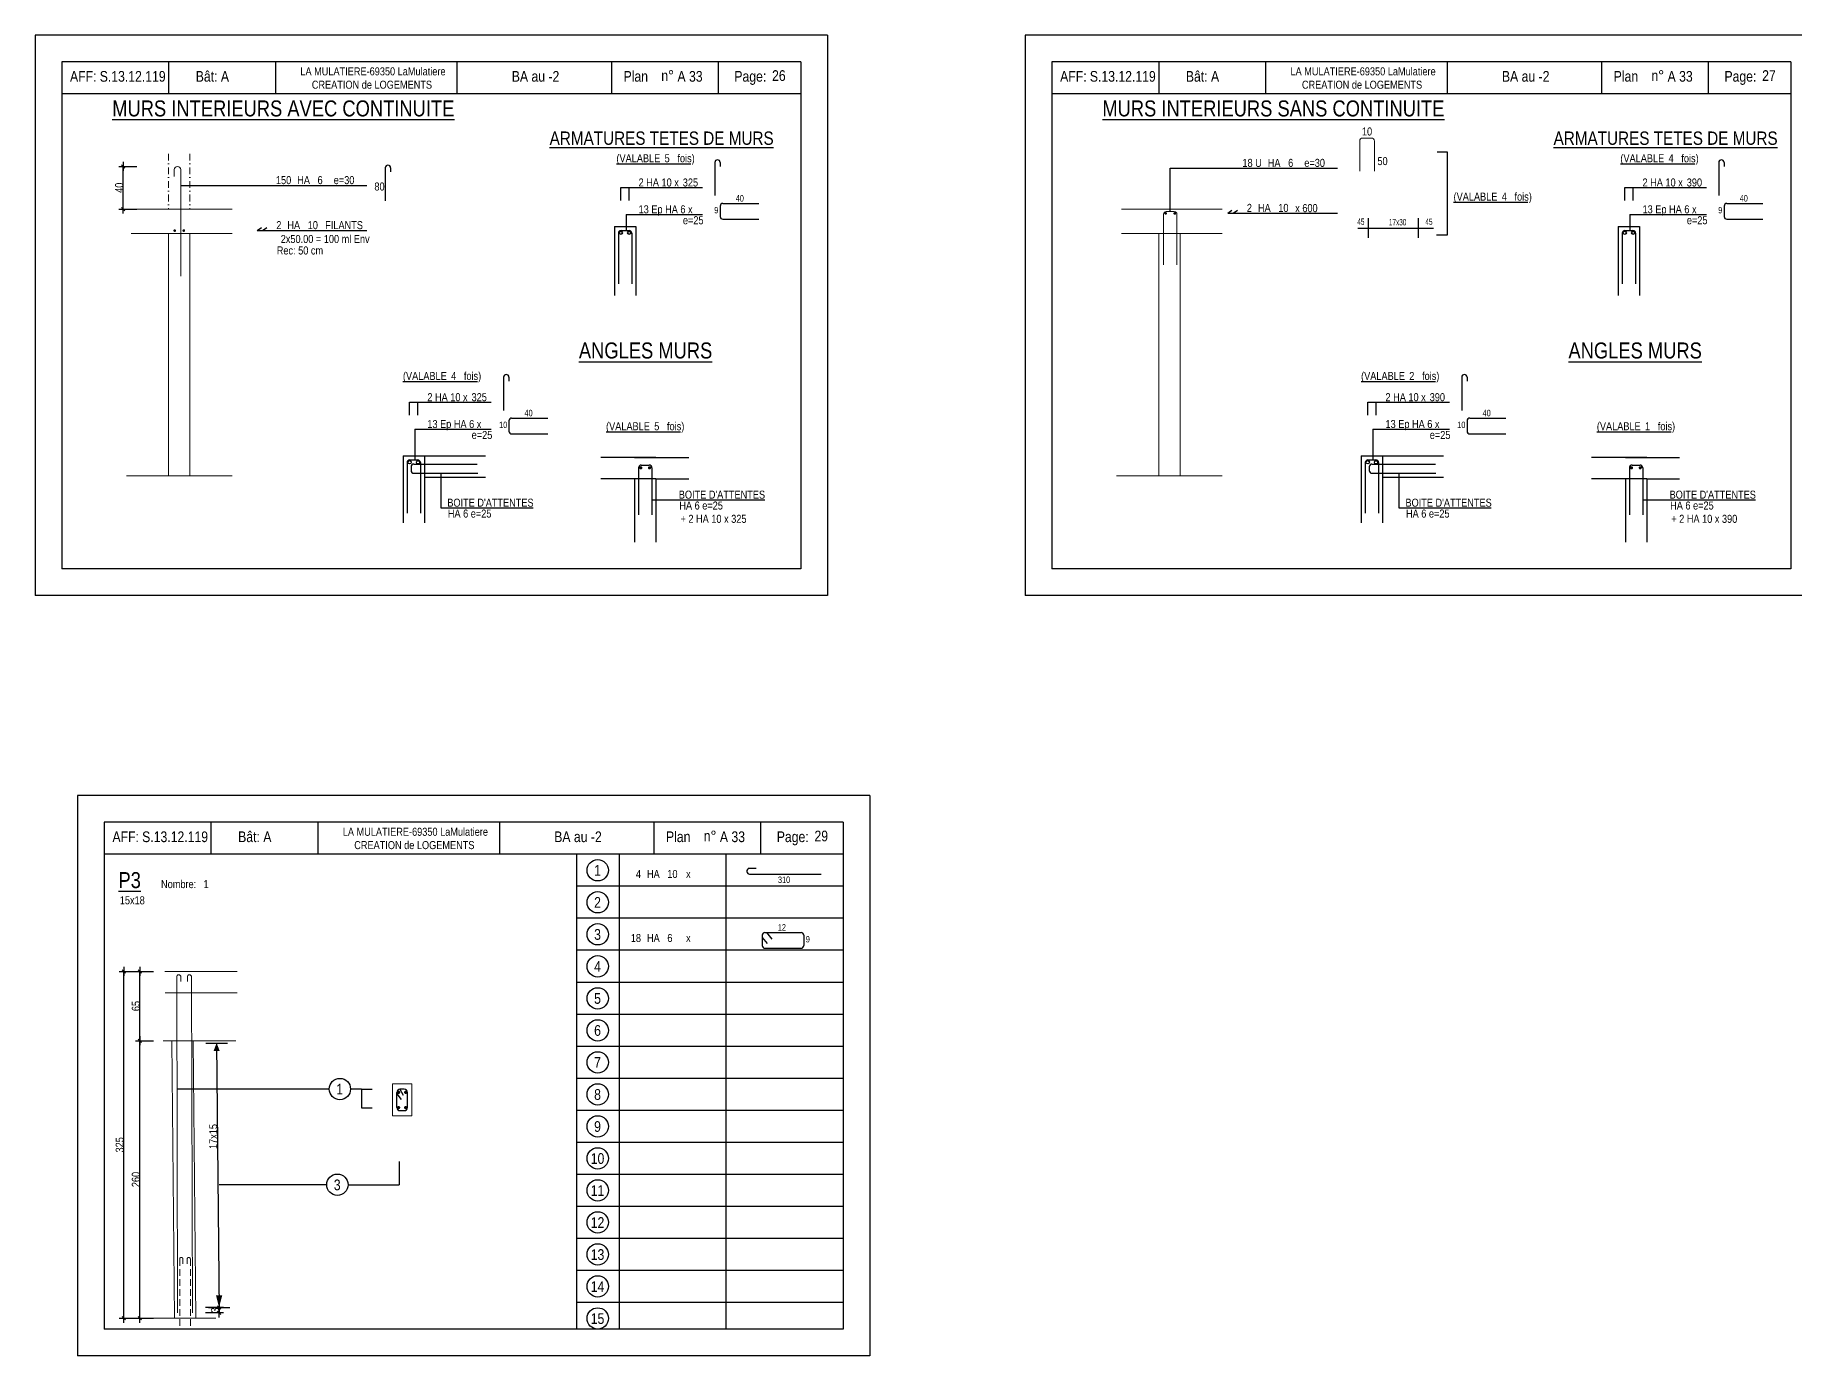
# Model space of a CAD drawing. Header units: metres. Extents: x -9927 to 45032, y -190416 to 12166.
# Drawn here: x 752 to 4051, y -162174 to -159699 of the extents above; entities that cross this region are included whole.
import ezdxf
from ezdxf.enums import TextEntityAlignment as Align

# ---------------------------------------------------------------- set-up
doc = ezdxf.new("R2010")
doc.units = ezdxf.units.M
doc.header["$PDMODE"] = 65
doc.linetypes.add('CACHE2', pattern=[0.1875, 0.125, -0.0625])
doc.linetypes.add('TIRETPT2', pattern=[12.7, 6.35, -3.175, 0, -3.175])
for name, color, linetype in [('01_cote_gen', 4, 'Continuous'), ('01_fenetres', 171, 'Continuous'), ('01_linteaux', 3, 'Continuous'), ('01_sem', 42, 'Continuous'), ('01_texte', 230, 'Continuous'), ('AA_COTES', 2, 'Continuous')]:
    doc.layers.add(name, color=color, linetype=linetype)
doc.styles.add('STYLE2', font='ARIALN.TTF')
doc.dimstyles.new('JB25', dxfattribs={"dimscale": 0.1, "dimtxt": 150, "dimasz": 17, "dimexe": 0.1, "dimexo": 0.1, "dimgap": 0.09, "dimtad": 1, "dimdec": 1, "dimlfac": 0.5, "dimdsep": 46, "dimtxsty": 'STYLE2', "dimblk1": 'BOND_G', "dimblk2": 'BOND_D', "dimsah": 1, "dimcen": 1.5, "dimdle": 0.01, "dimse1": 1, "dimse2": 1, "dimclrd": 4, "dimclre": 2, "dimclrt": 5, "dimadec": 0, "dimazin": 0, "dimtfac": 2.333333, "dimtdec": 1, "dimtix": 1, "dimtmove": 2, "dimatfit": 3, "dimldrblk": 'BOND_G', "dimfxl": 1, "dimtolj": 1, "dimtzin": 0, "dimarcsym": 0})

# ---------------------------------------------------------------- blocks, each defined once
blk = doc.blocks.new('BOND_G')
at = {"layer": 'AA_COTES', "color": 0}
for p, q in [((5, 0), (-5, 0)), ((1.8, 1.8), (-1.8, -1.8)), ((0, -5), (0, 15))]:
    blk.add_line(p, q, dxfattribs=at)
blk = doc.blocks.new('BOND_D')
at = {"layer": 'AA_COTES', "color": 0}
for p, q in [((5, 0), (-5, 0)), ((-1.8, -1.8), (1.8, 1.8)), ((0, 5), (0, -15))]:
    blk.add_line(p, q, dxfattribs=at)
blk = doc.blocks.new('*D1592')
at = {"layer": '01_cote_gen', "color": 4, "linetype": 'Continuous', "lineweight": -2, "transparency": 16777216}
blk.add_line((917.2, -160023.3), (917.2, -159946.7), dxfattribs=at)
at = {"layer": 'DEFPOINTS', "color": 0, "linetype": 'Continuous', "lineweight": 0, "transparency": 16777216}
for p in [(917.2, -159945), (1018.9, -159945), (970.7, -160025)]:
    blk.add_point(p, dxfattribs=at)
at = {"layer": '01_cote_gen', "color": 4, "linetype": 'Continuous', "lineweight": -2, "transparency": 16777216, "xscale": 1.7, "yscale": 1.7, "zscale": 1.7}
for name, p, rotation in [('BOND_D', (917.2, -159945), 90), ('BOND_G', (917.2, -160025), 270)]:
    blk.add_blockref(name, p, dxfattribs=dict(at, rotation=rotation))
at = {"layer": '01_cote_gen', "color": 5, "linetype": 'Continuous', "lineweight": 0, "transparency": 16777216, "insert": (909.6, -159985), "char_height": 15, "attachment_point": 5, "rotation": 90, "style": 'STYLE2'}
blk.add_mtext('\\A1;40', dxfattribs=at)
blk = doc.blocks.new('*D1609')
at = {"layer": '01_cote_gen', "color": 4, "linetype": 'Continuous', "lineweight": -2, "transparency": 16777216}
blk.add_line((918.3, -162102.2), (918.3, -161455.5), dxfattribs=at)
at = {"layer": 'DEFPOINTS', "color": 0, "linetype": 'Continuous', "lineweight": 0, "transparency": 16777216}
for p in [(918.3, -161453.8), (1051.3, -161453.8), (1013, -162103.9)]:
    blk.add_point(p, dxfattribs=at)
at = {"layer": '01_cote_gen', "color": 4, "linetype": 'Continuous', "lineweight": -2, "transparency": 16777216, "xscale": 1.7, "yscale": 1.7, "zscale": 1.7}
for name, p, rotation in [('BOND_D', (918.3, -161453.8), 90), ('BOND_G', (918.3, -162103.9), 270)]:
    blk.add_blockref(name, p, dxfattribs=dict(at, rotation=rotation))
at = {"layer": '01_cote_gen', "color": 5, "linetype": 'Continuous', "lineweight": 0, "transparency": 16777216, "insert": (910.6, -161778.9), "char_height": 15, "attachment_point": 5, "rotation": 90, "style": 'STYLE2'}
blk.add_mtext('\\A1;325', dxfattribs=at)
blk = doc.blocks.new('*D1610')
at = {"layer": '01_cote_gen', "color": 4, "linetype": 'Continuous', "lineweight": -2, "transparency": 16777216}
blk.add_line((948.5, -162102.2), (948.5, -161585.5), dxfattribs=at)
at = {"layer": 'DEFPOINTS', "color": 0, "linetype": 'Continuous', "lineweight": 0, "transparency": 16777216}
for p in [(948.5, -161583.8), (955.3, -161583.8), (969.6, -162103.9)]:
    blk.add_point(p, dxfattribs=at)
at = {"layer": '01_cote_gen', "color": 4, "linetype": 'Continuous', "lineweight": -2, "transparency": 16777216, "xscale": 1.7, "yscale": 1.7, "zscale": 1.7}
for name, p, rotation in [('BOND_D', (948.5, -161583.8), 90), ('BOND_G', (948.5, -162103.9), 270)]:
    blk.add_blockref(name, p, dxfattribs=dict(at, rotation=rotation))
at = {"layer": '01_cote_gen', "color": 5, "linetype": 'Continuous', "lineweight": 0, "transparency": 16777216, "insert": (940.8, -161843.9), "char_height": 15, "attachment_point": 5, "rotation": 90, "style": 'STYLE2'}
blk.add_mtext('\\A1;260', dxfattribs=at)
blk = doc.blocks.new('*D1611')
at = {"layer": '01_cote_gen', "color": 4, "linetype": 'Continuous', "lineweight": -2, "transparency": 16777216}
blk.add_line((1096.9, -162085.6), (1096.9, -162092.2), dxfattribs=at)
at = {"layer": 'DEFPOINTS', "color": 0, "linetype": 'Continuous', "lineweight": 0, "transparency": 16777216}
for p in [(1090, -162083.9), (1047, -162093.9), (1096.9, -162093.9)]:
    blk.add_point(p, dxfattribs=at)
at = {"layer": '01_cote_gen', "color": 4, "linetype": 'Continuous', "lineweight": -2, "transparency": 16777216, "xscale": 1.7, "yscale": 1.7, "zscale": 1.7}
for name, p, rotation in [('BOND_G', (1096.9, -162083.9), 90), ('BOND_D', (1096.9, -162093.9), 270)]:
    blk.add_blockref(name, p, dxfattribs=dict(at, rotation=rotation))
at = {"layer": '01_cote_gen', "color": 5, "linetype": 'Continuous', "lineweight": 0, "transparency": 16777216, "insert": (1089.2, -162088.9), "char_height": 15, "attachment_point": 5, "rotation": 90, "style": 'STYLE2'}
blk.add_mtext('\\A1;3', dxfattribs=at)
blk = doc.blocks.new('*D1612')
at = {"layer": '01_cote_gen', "color": 4, "linetype": 'Continuous', "lineweight": -2, "transparency": 16777216}
blk.add_line((948.5, -161582.1), (948.5, -161455.5), dxfattribs=at)
at = {"layer": 'DEFPOINTS', "color": 0, "linetype": 'Continuous', "lineweight": 0, "transparency": 16777216}
for p in [(948.5, -161453.8), (1003.1, -161453.8), (991.9, -161583.8)]:
    blk.add_point(p, dxfattribs=at)
at = {"layer": '01_cote_gen', "color": 4, "linetype": 'Continuous', "lineweight": -2, "transparency": 16777216, "xscale": 1.7, "yscale": 1.7, "zscale": 1.7}
for name, p, rotation in [('BOND_D', (948.5, -161453.8), 90), ('BOND_G', (948.5, -161583.8), 270)]:
    blk.add_blockref(name, p, dxfattribs=dict(at, rotation=rotation))
at = {"layer": '01_cote_gen', "color": 5, "linetype": 'Continuous', "lineweight": 0, "transparency": 16777216, "insert": (940.8, -161518.8), "char_height": 15, "attachment_point": 5, "rotation": 90, "style": 'STYLE2'}
blk.add_mtext('\\A1;65', dxfattribs=at)

msp = doc.modelspace()

# ---------------------------------------------------------------- linework, layer by layer
at = {"layer": '01_cote_gen', "color": 2, "linetype": 'CACHE2', "lineweight": 0, "ltscale": 100}
for p, q in [((1022.97, -161992.9), (1022.97, -162122.46)), ((1028.97, -161992.9), (1028.97, -162001.87)), ((1036.97, -161992.9), (1036.97, -162001.87)), ((1042.97, -161992.9), (1042.97, -162121.61))]:
    msp.add_line(p, q, dxfattribs=at)
for centre in [(1025.97, -161992.9), (1039.97, -161992.9)]:
    msp.add_arc(centre, 3, 0, 180, dxfattribs=at)
at = {"layer": '01_fenetres', "ltscale": 30}
for p, q in [((802.12, -159749.07), (802.12, -160699.07)), ((802.12, -159749.07), (802.12, -160699.07)), ((802.12, -159749.07), (802.12, -160699.07)), ((2187.12, -159749.07), (802.12, -159749.07)), ((1002.12, -159749.07), (1002.12, -159809.07)), ((1202.51, -159749.07), (1202.51, -159809.07)), ((1542.68, -159749.07), (1542.68, -159809.07)), ((1832.98, -159809.07), (1832.98, -159749.07)), ((2032.98, -159809.07), (2032.98, -159749.07)), ((2187.12, -159749.07), (2187.12, -160699.07)), ((2658.12, -159749.07), (2658.12, -160699.07)), ((2658.12, -159749.07), (2658.12, -160699.07)), ((2658.12, -159749.07), (2658.12, -160699.07)), ((4043.12, -159749.07), (2658.12, -159749.07)), ((2858.12, -159749.07), (2858.12, -159809.07)), ((3058.52, -159749.07), (3058.52, -159809.07)), ((3398.69, -159749.07), (3398.69, -159809.07)), ((3688.99, -159809.07), (3688.99, -159749.07)), ((3888.99, -159809.07), (3888.99, -159749.07)), ((4043.12, -159749.07), (4043.12, -160699.07)), ((2187.12, -159809.07), (802.12, -159809.07)), ((4043.12, -159809.07), (2658.12, -159809.07)), ((2187.12, -160699.07), (802.12, -160699.07)), ((4043.12, -160699.07), (2658.12, -160699.07)), ((881.64, -161174.32), (881.64, -162124.32)), ((881.64, -161174.32), (881.64, -162124.32)), ((881.64, -161174.32), (881.64, -162124.32)), ((2266.64, -161174.32), (881.64, -161174.32)), ((1081.64, -161174.32), (1081.64, -161234.32)), ((1282.03, -161174.32), (1282.03, -161234.32)), ((1622.21, -161174.32), (1622.21, -161234.32)), ((1912.51, -161234.32), (1912.51, -161174.32)), ((2112.51, -161234.32), (2112.51, -161174.32)), ((2266.64, -161174.32), (2266.64, -162124.32)), ((2266.64, -161234.32), (881.64, -161234.32)), ((2266.64, -162124.32), (881.64, -162124.32))]:
    msp.add_line(p, q, dxfattribs=at)
at = {"layer": '01_linteaux', "linetype": 'Continuous'}
for p, q in [((1408.43, -159947.64), (1408.43, -160009.81)), ((1418.43, -159947.64), (1418.43, -159955.05)), ((3231.49, -160060.83), (3373.22, -160060.83)), ((3251.44, -160078.69), (3251.44, -160041.93)), ((3344.88, -160078.69), (3344.88, -160041.93)), ((1630.12, -160340.07), (1630.12, -160402.24)), ((1640.12, -160340.07), (1640.12, -160347.48)), ((3426.19, -160340.07), (3426.19, -160402.24)), ((3436.19, -160340.07), (3436.19, -160347.48)), ((1640.23, -160421.8), (1640.23, -160441.41)), ((1645.23, -160416.8), (1712.81, -160416.8)), ((3436.31, -160421.8), (3436.31, -160441.41)), ((3441.31, -160416.8), (3508.89, -160416.8)), ((1645.23, -160446.41), (1712.81, -160446.41)), ((3441.31, -160446.41), (3508.89, -160446.41)), ((1441.78, -160487.64), (1441.78, -160613.35)), ((1441.78, -160487.64), (1596.22, -160487.64)), ((1449.28, -160500.14), (1449.28, -160595.14)), ((1454.28, -160495.14), (1469.28, -160495.14)), ((1461.78, -160502.9), (1580.84, -160502.9)), ((1474.28, -160500.14), (1474.28, -160595.14)), ((1481.78, -160487.64), (1481.78, -160613.35)), ((1915.73, -160490.68), (1812.3, -160490.68)), ((1875.73, -160490.68), (1977.46, -160490.68)), ((3237.86, -160487.64), (3237.86, -160613.35)), ((3237.86, -160487.64), (3392.3, -160487.64)), ((3245.36, -160500.14), (3245.36, -160595.14)), ((3250.36, -160495.14), (3265.36, -160495.14)), ((3257.86, -160502.9), (3376.92, -160502.9)), ((3270.36, -160500.14), (3270.36, -160595.14)), ((3277.86, -160487.64), (3277.86, -160613.35)), ((3773, -160490.68), (3669.57, -160490.68)), ((3733, -160490.68), (3834.73, -160490.68)), ((1456.78, -160507.9), (1456.78, -160515.14)), ((1461.78, -160520.14), (1581.78, -160520.14)), ((1481.78, -160527.64), (1596.22, -160527.64)), ((1915.73, -160530.68), (1812.3, -160530.68)), ((1875.73, -160530.68), (1875.73, -160649.24)), ((1883.23, -160509.86), (1883.23, -160598.18)), ((1888.23, -160504.86), (1903.23, -160504.86)), ((1908.23, -160509.86), (1908.23, -160598.18)), ((1915.73, -160530.68), (1915.73, -160649.24)), ((1915.73, -160530.68), (1977.46, -160530.68)), ((3252.86, -160507.9), (3252.86, -160515.14)), ((3257.86, -160520.14), (3377.86, -160520.14)), ((3277.86, -160527.64), (3392.3, -160527.64)), ((3773, -160530.68), (3669.57, -160530.68)), ((3733, -160530.68), (3733, -160649.24)), ((3740.5, -160509.86), (3740.5, -160598.18)), ((3745.5, -160504.86), (3760.5, -160504.86)), ((3765.5, -160509.86), (3765.5, -160598.18)), ((3773, -160530.68), (3773, -160649.24)), ((3773, -160530.68), (3834.73, -160530.68)), ((2090.18, -161260.57), (2103.92, -161260.57)), ((2091.41, -161271.55), (2225.72, -161271.55)), ((2115.09, -161385.85), (2115.09, -161405.46)), ((2115.09, -161389.98), (2124.28, -161401.32)), ((2120.09, -161380.85), (2187.67, -161380.85)), ((2122.78, -161380.85), (2132.76, -161393.15)), ((2192.67, -161385.85), (2192.67, -161405.46)), ((2120.09, -161410.46), (2187.67, -161410.46))]:
    msp.add_line(p, q, dxfattribs=at)
at = {"layer": '01_linteaux', "linetype": 'Continuous', "const_width": 3, "flags": 128}
for points in [[(1885.77, -160509.9, 1), (1888.77, -160509.9, 1)], [(1902.11, -160509.9, 1), (1905.11, -160509.9, 1)], [(3743.05, -160509.9, 1), (3746.05, -160509.9, 1)], [(3759.39, -160509.9, 1), (3762.39, -160509.9, 1)]]:
    msp.add_lwpolyline(points, format="xyb", close=True, dxfattribs=at)
at = {"layer": '01_linteaux', "linetype": 'Continuous'}
for centre in [(1453.95, -160499.46), (1469.62, -160499.46), (3250.02, -160499.46), (3265.7, -160499.46)]:
    msp.add_circle(centre, 3, dxfattribs=at)
for centre, start, end in [((1413.43, -159947.64), 90, 180), ((1413.43, -159947.64), 0, 90), ((1635.12, -160340.07), 90, 180), ((1635.12, -160340.07), 0, 90), ((3431.19, -160340.07), 90, 180), ((3431.19, -160340.07), 0, 90), ((1645.23, -160421.8), 90, 180), ((3441.31, -160421.8), 90, 180), ((1645.23, -160441.41), 180, 270), ((3441.31, -160441.41), 180, 270), ((1454.28, -160500.14), 90, 180), ((1461.78, -160507.9), 90, 180), ((1469.28, -160500.14), 0, 90), ((3250.36, -160500.14), 90, 180), ((3257.86, -160507.9), 90, 180), ((3265.36, -160500.14), 0, 90), ((1461.78, -160515.14), 180, 270), ((1888.23, -160509.86), 90, 180), ((1903.23, -160509.86), 0, 90), ((3257.86, -160515.14), 180, 270), ((3745.5, -160509.86), 90, 180), ((3760.5, -160509.86), 0, 90), ((2091.29, -161265.44), 102.77382, 192.77382), ((2091.41, -161266.55), 180, 270), ((2120.09, -161385.85), 90, 180), ((2187.67, -161385.85), 0, 90), ((2120.09, -161405.46), 180, 270), ((2187.67, -161405.46), 270, 0)]:
    msp.add_arc(centre, 5, start, end, dxfattribs=at)
at = {"layer": '01_sem', "color": 2, "lineweight": 0, "ltscale": 7}
for p, q in [((3234.92, -159897.77), (3234.92, -159953.91)), ((3240.92, -159891.77), (3256.39, -159891.77)), ((3262.39, -159897.77), (3262.39, -159953.91)), ((1012.89, -159951.04), (1012.89, -159964.12)), ((1024.89, -159951.04), (1024.89, -160151.04)), ((1121.39, -160025.04), (932.3, -160025.04)), ((2977.4, -160025.04), (2788.31, -160025.04)), ((2867.41, -160034.71), (2867.41, -160129.71)), ((2872.41, -160029.71), (2887.41, -160029.71)), ((2892.41, -160034.71), (2892.41, -160129.71)), ((1121.39, -160071.04), (932.3, -160071.04)), ((1002.21, -160071.04), (1002.21, -160525.04)), ((1042.21, -160071.04), (1042.21, -160525.04)), ((2977.4, -160071.04), (2788.31, -160071.04)), ((2858.22, -160071.04), (2858.22, -160525.04)), ((2898.22, -160071.04), (2898.22, -160525.04)), ((923.03, -160525.04), (1002.21, -160525.04)), ((1121.39, -160525.04), (1002.21, -160525.04)), ((2779.04, -160525.04), (2858.22, -160525.04)), ((2977.4, -160525.04), (2858.22, -160525.04)), ((1011.34, -161453.82), (994.9, -161453.82)), ((1130.52, -161453.82), (1011.34, -161453.82)), ((1017.34, -161464.08), (1018.97, -162093.9)), ((1025.34, -161464.08), (1025.34, -161472.49)), ((1037.34, -161464.08), (1037.34, -161472.49)), ((1045.34, -161464.08), (1046.97, -162093.9)), ((1130.52, -161493.82), (995.63, -161493.82)), ((1008.34, -161583.82), (991.9, -161583.82)), ((1008.34, -161583.82), (1012.97, -162103.9)), ((1128.25, -161583.82), (1008.34, -161583.82)), ((1127.52, -161583.82), (1008.34, -161583.82)), ((1048.34, -161583.82), (1052.97, -162103.9)), ((1421.95, -161724.78), (1421.95, -161664.77)), ((1457.95, -161664.77), (1421.95, -161664.77)), ((1421.95, -161724.78), (1421.95, -161664.77)), ((1457.95, -161664.77), (1421.95, -161664.77)), ((1457.95, -161724.78), (1457.95, -161664.77)), ((1421.95, -161724.78), (1457.95, -161724.78)), ((1421.95, -161724.78), (1457.95, -161724.78)), ((1090.52, -162103.9), (957.24, -162103.9))]:
    msp.add_line(p, q, dxfattribs=at)
at = {"layer": '01_sem', "color": 2, "linetype": 'TIRETPT2', "lineweight": 0, "ltscale": 2}
for p, q in [((1002.21, -159921.38), (1002.21, -160025.04)), ((1042.21, -159921.38), (1042.21, -160025.04))]:
    msp.add_line(p, q, dxfattribs=at)
at = {"layer": '01_sem', "color": 2, "lineweight": 0, "ltscale": 7, "const_width": 2.5, "flags": 128}
for points in [[(2869.98, -160033.11, 1), (2872.48, -160033.11, 1)], [(2887, -160033.11, 1), (2889.5, -160033.11, 1)], [(1012.41, -160065.33, 1), (1014.91, -160065.33, 1)], [(1029.44, -160065.33, 1), (1031.94, -160065.33, 1)]]:
    msp.add_lwpolyline(points, format="xyb", close=True, dxfattribs=at)
at = {"layer": '01_sem', "color": 2, "lineweight": 0, "ltscale": 7}
for centre, radius, start, end in [((3240.92, -159897.77), 6, 90, 180), ((3256.39, -159897.77), 6, 0, 90), ((1018.89, -159951.04), 6, 90, 180), ((1018.89, -159951.04), 6, 0, 90), ((2872.41, -160034.71), 5, 90, 180), ((2887.41, -160034.71), 5, 0, 90), ((1021.34, -161464.08), 4, 0, 180), ((1041.34, -161464.08), 4, 0, 180)]:
    msp.add_arc(centre, radius, start, end, dxfattribs=at)
at = {"layer": '01_texte', "ltscale": 30}
for p, q in [((752.12, -159699.07), (752.12, -160749.07)), ((2237.12, -159699.07), (752.12, -159699.07)), ((2237.12, -159699.07), (2237.12, -160749.07)), ((2608.12, -159699.07), (2608.12, -160749.07)), ((4093.12, -159699.07), (2608.12, -159699.07)), ((2237.12, -160749.07), (752.12, -160749.07)), ((4093.12, -160749.07), (2608.12, -160749.07)), ((2316.64, -161124.32), (831.64, -161124.32)), ((831.64, -161124.32), (831.64, -162174.32)), ((2316.64, -161124.32), (2316.64, -162174.32)), ((2316.64, -161124.32), (2316.64, -162174.32)), ((1766.64, -161234.32), (1766.64, -162124.32)), ((1846.64, -161234.32), (1846.64, -162124.32)), ((2046.64, -161234.32), (2046.64, -162124.32)), ((2266.64, -161294.32), (1766.64, -161294.32)), ((2266.64, -161354.32), (1766.64, -161354.32)), ((2266.64, -161414.32), (1766.64, -161414.32)), ((2266.64, -161474.32), (1766.64, -161474.32)), ((2266.64, -161534.32), (1766.64, -161534.32)), ((1072.07, -161588.13), (1112.39, -161588.13)), ((1092.23, -161588.13), (1096.86, -162090.77)), ((2266.64, -161594.32), (1766.64, -161594.32)), ((2266.64, -161654.32), (1766.64, -161654.32)), ((1429.95, -161708.78), (1429.95, -161680.77)), ((1429.95, -161683.32), (1437.95, -161694.05)), ((1443.95, -161674.77), (1435.95, -161674.77)), ((1435.95, -161674.77), (1441.95, -161685.5)), ((1449.95, -161708.78), (1449.95, -161680.77)), ((1435.95, -161714.78), (1443.95, -161714.78)), ((2266.64, -161714.32), (1766.64, -161714.32)), ((2266.64, -161774.32), (1766.64, -161774.32)), ((2266.64, -161834.32), (1766.64, -161834.32)), ((2266.64, -161894.32), (1766.64, -161894.32)), ((2266.64, -161954.32), (1766.64, -161954.32)), ((2266.64, -162014.32), (1766.64, -162014.32)), ((1076.7, -162083.9), (1117.02, -162083.9)), ((2266.64, -162074.32), (1766.64, -162074.32)), ((2316.64, -162174.32), (831.64, -162174.32))]:
    msp.add_line(p, q, dxfattribs=at)
at = {"layer": '01_texte'}
for p, q in [((2026.09, -159937.63), (2026.09, -159999.8)), ((2036.09, -159937.63), (2036.09, -159945.04)), ((3380.1, -159917.41), (3399.18, -159917.41)), ((3399.18, -159917.41), (3399.18, -160073.93)), ((3908.04, -159937.63), (3908.04, -159999.8)), ((3918.04, -159937.63), (3918.04, -159945.04)), ((2879.91, -159948.36), (3193.34, -159948.36)), ((2879.91, -160029.71), (2879.91, -159948.36)), ((1024.89, -159980.62), (1373.98, -159980.62)), ((1850.04, -160008.7), (1850.04, -159984.65)), ((1850.04, -159984.65), (2003.01, -159984.65)), ((1865.45, -160008.7), (1865.45, -159984.65)), ((3731.99, -160008.7), (3731.99, -159984.65)), ((3731.99, -159984.65), (3884.96, -159984.65)), ((3747.4, -160008.7), (3747.4, -159984.65)), ((1859.63, -160034.95), (2003.01, -160034.95)), ((1859.63, -160034.95), (1859.63, -160065.23)), ((2036.2, -160019.35), (2036.2, -160038.97)), ((2041.2, -160014.35), (2108.78, -160014.35)), ((2987.63, -160032.77), (2995.55, -160027.17)), ((2987.63, -160032.77), (3193.34, -160032.77)), ((2997.67, -160032.77), (3005.58, -160027.17)), ((3741.58, -160034.95), (3884.96, -160034.95)), ((3741.58, -160034.95), (3741.58, -160065.23)), ((3918.15, -160019.35), (3918.15, -160038.97)), ((3923.15, -160014.35), (3990.74, -160014.35)), ((1168.27, -160065.03), (1176.19, -160059.43)), ((1168.27, -160065.03), (1373.98, -160065.03)), ((1178.3, -160065.03), (1186.22, -160059.43)), ((1837.75, -160057.73), (1837.75, -160187.26)), ((1837.75, -160057.73), (1877.75, -160057.73)), ((1845.25, -160070.23), (1845.25, -160165.23)), ((1850.25, -160065.23), (1865.25, -160065.23)), ((1870.25, -160070.23), (1870.25, -160165.23)), ((1877.75, -160057.73), (1877.75, -160187.26)), ((2041.2, -160043.97), (2108.78, -160043.97)), ((3399.18, -160073.93), (3378.78, -160073.93)), ((3719.71, -160057.73), (3719.71, -160187.26)), ((3719.71, -160057.73), (3759.71, -160057.73)), ((3727.21, -160070.23), (3727.21, -160165.23)), ((3732.21, -160065.23), (3747.21, -160065.23)), ((3752.21, -160070.23), (3752.21, -160165.23)), ((3759.71, -160057.73), (3759.71, -160187.26)), ((3923.15, -160043.97), (3990.74, -160043.97)), ((1454.07, -160411.14), (1454.07, -160387.09)), ((1454.07, -160387.09), (1607.04, -160387.09)), ((1469.48, -160411.14), (1469.48, -160387.09)), ((3250.15, -160411.14), (3250.15, -160387.09)), ((3250.15, -160387.09), (3403.11, -160387.09)), ((3265.56, -160411.14), (3265.56, -160387.09)), ((1463.66, -160437.4), (1607.04, -160437.4)), ((1463.66, -160437.4), (1463.66, -160495.14)), ((3259.74, -160437.4), (3403.11, -160437.4)), ((3259.74, -160437.4), (3259.74, -160495.14)), ((1512.51, -160520.14), (1512.51, -160584.83)), ((3308.58, -160520.14), (3308.58, -160584.83)), ((1512.51, -160584.83), (1685.6, -160584.83)), ((1908.23, -160569.74), (2119.55, -160569.74)), ((3308.58, -160584.83), (3481.68, -160584.83)), ((3765.5, -160569.74), (3976.83, -160569.74)), ((1303.26, -161674.29), (1018.07, -161674.29)), ((1363.73, -161674.29), (1343.26, -161674.29)), ((1363.73, -161674.29), (1363.73, -161709.26)), ((1363.73, -161674.29), (1383.74, -161674.29)), ((1363.73, -161709.26), (1383.74, -161709.26)), ((1434.59, -161810.26), (1434.59, -161853.69)), ((1298.69, -161853.69), (1096.86, -161853.69)), ((1338.69, -161853.69), (1434.59, -161853.69))]:
    msp.add_line(p, q, dxfattribs=at)
at = {"layer": '01_texte', "ltscale": 30, "const_width": 3, "flags": 128}
for points in [[(1434.89, -161680.48, -1), (1431.89, -161680.48, -1)], [(1445.02, -161680.48, 1), (1448.02, -161680.48, 1)], [(1434.89, -161709.07, 1), (1431.89, -161709.07, 1)], [(1445.02, -161709.07, -1), (1448.02, -161709.07, -1)]]:
    msp.add_lwpolyline(points, format="xyb", close=True, dxfattribs=at)
at = {"layer": '01_texte'}
for centre, radius in [((1849.92, -160069.55), 3), ((1865.59, -160069.55), 3), ((3731.87, -160069.55), 3), ((3747.54, -160069.55), 3), ((1806.64, -161264.32), 20), ((1806.64, -161324.32), 20), ((1806.64, -161384.32), 20), ((1806.64, -161444.32), 20), ((1806.64, -161504.32), 20), ((1806.64, -161564.32), 20), ((1806.64, -161624.32), 20), ((1323.26, -161674.29), 20), ((1806.64, -161684.32), 20), ((1806.64, -161744.32), 20), ((1806.64, -161804.32), 20), ((1318.69, -161853.69), 20), ((1806.64, -161864.32), 20), ((1806.64, -161924.32), 20), ((1806.64, -161984.32), 20), ((1806.64, -162044.32), 20), ((1806.64, -162104.32), 20)]:
    msp.add_circle(centre, radius, dxfattribs=at)
for centre, start, end in [((2031.09, -159937.63), 90, 180), ((2031.09, -159937.63), 0, 90), ((3913.04, -159937.63), 90, 180), ((3913.04, -159937.63), 0, 90), ((2041.2, -160019.35), 90, 180), ((2041.2, -160038.97), 180, 270), ((3923.15, -160019.35), 90, 180), ((3923.15, -160038.97), 180, 270), ((1850.25, -160070.23), 90, 180), ((1865.25, -160070.23), 0, 90), ((3732.21, -160070.23), 90, 180), ((3747.21, -160070.23), 0, 90)]:
    msp.add_arc(centre, 5, start, end, dxfattribs=at)
at = {"layer": '01_texte', "ltscale": 30}
for centre, start, end in [((1435.95, -161680.77), 90.00091, 180), ((1443.95, -161680.77), 0, 90.00091), ((1435.95, -161708.78), 180, 270), ((1443.95, -161708.78), 270, 0)]:
    msp.add_arc(centre, 6, start, end, dxfattribs=at)
for points in [[(1092.23, -161588.13), (1086.33, -161603.2), (1092.23, -161603.2)], [(1092.23, -161588.13), (1098.13, -161603.2), (1092.23, -161603.2)], [(1096.86, -162083.9), (1090.96, -162060.83), (1096.86, -162060.83)], [(1096.86, -162083.9), (1102.76, -162060.83), (1096.86, -162060.83)]]:
    msp.add_solid(points, dxfattribs=at)

# ---------------------------------------------------------------- texts
at = {"layer": '01_texte', "style": 'STYLE2'}
for s, height, p in [('AFF:', 20, (817.41, -159786.22)), ('S.13.12.119', 20, (873.08, -159786.22)), ('Bât: A', 20, (1053.05, -159786.22)), ('LA MULATIERE-69350 LaMulatiere', 15, (1249.21, -159774.36)), ('BA au -2', 20, (1645.51, -159786.22)), ('Plan', 20, (1855.03, -159786.22)), ('n%%D', 20, (1925.71, -159784.78)), ('A 33', 20, (1956.06, -159786.22)), ('Page:', 20, (2062.7, -159786.22)), ('26', 20, (2133.38, -159784.78)), ('AFF:', 20, (2673.42, -159786.22)), ('S.13.12.119', 20, (2729.08, -159786.22)), ('Bât: A', 20, (2909.06, -159786.22)), ('LA MULATIERE-69350 LaMulatiere', 15, (3105.22, -159774.36)), ('BA au -2', 20, (3501.52, -159786.22)), ('Plan', 20, (3711.04, -159786.22)), ('n%%D', 20, (3781.72, -159784.78)), ('A 33', 20, (3812.07, -159786.22)), ('Page:', 20, (3918.71, -159786.22)), ('27', 20, (3989.39, -159784.78)), ('CREATION de LOGEMENTS', 15, (1270.69, -159799.36)), ('CREATION de LOGEMENTS', 15, (3126.7, -159799.36)), ('%%UMURS INTERIEURS AVEC CONTINUITE', 30, (896.51, -159851.34)), ('%%UMURS INTERIEURS SANS CONTINUITE', 30, (2752.51, -159851.34)), ('10', 15, (3239.15, -159887.04)), ('%%UARMATURES TETES DE MURS', 25, (1716.45, -159904.57)), ('%%UARMATURES TETES DE MURS', 25, (3598.4, -159904.57)), ('%%U(VALABLE            ', 15, (1841.69, -159937.27)), ('5', 15, (1931.98, -159937.27)), ('fois)', 15, (1955.94, -159937.27)), ('HA', 15, (3062.65, -159945.91)), ('6', 15, (3100.82, -159945.91)), ('50', 15, (3268.27, -159942.52)), ('%%U(VALABLE            ', 15, (3723.65, -159937.27)), ('4', 15, (3813.93, -159937.27)), ('fois)', 15, (3837.9, -159937.27)), ('HA', 15, (1243.29, -159978.17)), ('6', 15, (1281.46, -159978.17)), ('80', 15, (1387.98, -159990.18)), ('2 HA 10 x', 15, (1883.19, -159982.62)), ('325', 15, (1966.09, -159982.62)), ('2 HA 10 x', 15, (3765.15, -159982.62)), ('390', 15, (3848.05, -159982.62)), ('40', 12, (2065.26, -160010.8)), ('%%U(VALABLE            ', 15, (3410.94, -160009.15)), ('4', 15, (3501.23, -160009.15)), ('fois)', 15, (3525.19, -160009.15)), ('40', 12, (3947.21, -160010.8)), ('13 Ep HA 6 x', 15, (1883.19, -160032.93)), ('e=25', 15, (1966.26, -160053.41)), ('9', 12, (2025.03, -160033.01)), ('HA', 15, (3044.17, -160030.31)), ('10', 15, (3082.34, -160030.31)), ('13 Ep HA 6 x', 15, (3765.15, -160032.93)), ('e=25', 15, (3848.21, -160053.41)), ('9', 12, (3906.98, -160033.01)), ('HA', 15, (1224.81, -160062.57)), ('10', 15, (1262.97, -160062.57)), ('%%UANGLES MURS', 30, (1771.25, -160305.02)), ('%%UANGLES MURS', 30, (3626.25, -160305.02)), ('%%U(VALABLE            ', 15, (1441.49, -160345.28)), ('4', 15, (1531.78, -160345.28)), ('fois)', 15, (1555.74, -160345.28)), ('%%U(VALABLE            ', 15, (3237.57, -160345.28)), ('2', 15, (3327.86, -160345.28)), ('fois)', 15, (3351.82, -160345.28)), ('2 HA 10 x', 15, (1487.22, -160385.06)), ('325', 15, (1570.12, -160385.06)), ('2 HA 10 x', 15, (3283.3, -160385.06)), ('390', 15, (3366.2, -160385.06)), ('40', 12, (1669.29, -160413.25)), ('40', 12, (3465.37, -160413.25)), ('13 Ep HA 6 x', 15, (1487.22, -160435.37)), ('10', 12, (1621.77, -160435.45)), ('%%U(VALABLE            ', 15, (1822.24, -160439.53)), ('5', 15, (1912.52, -160439.53)), ('fois)', 15, (1936.49, -160439.53)), ('13 Ep HA 6 x', 15, (3283.3, -160435.37)), ('10', 12, (3417.85, -160435.45)), ('%%U(VALABLE            ', 15, (3679.51, -160439.53)), ('1', 15, (3769.8, -160439.53)), ('fois)', 15, (3793.76, -160439.53)), ('e=25', 15, (1570.29, -160455.85)), ('e=25', 15, (3366.37, -160455.85)), ('AFF:', 20, (896.93, -161211.47)), ('S.13.12.119', 20, (952.6, -161211.47)), ('Bât: A', 20, (1132.58, -161211.47)), ('LA MULATIERE-69350 LaMulatiere', 15, (1328.73, -161199.6)), ('BA au -2', 20, (1725.03, -161211.47)), ('Plan', 20, (1934.55, -161211.47)), ('n%%D', 20, (2005.24, -161210.02)), ('A 33', 20, (2035.58, -161211.47)), ('Page:', 20, (2142.22, -161211.47)), ('29', 20, (2212.91, -161210.02)), ('CREATION de LOGEMENTS', 15, (1350.21, -161224.6)), ('%%UP3', 30, (908.22, -161297.71)), ('Nombre:', 15, (988.03, -161297.71)), ('1', 15, (1067.65, -161297.71)), ('HA', 15, (1898.93, -161278.72)), ('10', 15, (1937.1, -161278.72)), ('310', 12, (2144.47, -161288.05)), ('15x18', 15, (910.72, -161328.04)), ('HA', 15, (1898.93, -161398.72)), ('6', 15, (1937.1, -161398.72)), ('12', 12, (2144.15, -161377.29)), ('9', 12, (2196.66, -161399.5))]:
    msp.add_text(s, height=height, dxfattribs=at).set_placement(p)
for s, p in [('18 U', (3051.45, -159945.91)), ('150', (1232.09, -159978.17)), ('2', (3032.97, -160030.31)), ('2', (1213.6, -160062.57)), ('2x50.00 = 100 ml Env ', (1383.87, -160088.52)), ('Rec: 50 cm', (1291.86, -160110.04)), ("BOITE D'ATTENTES", (1686.37, -160582.81)), ("BOITE D'ATTENTES", (2120.32, -160567.72)), ("BOITE D'ATTENTES", (3482.45, -160582.81)), ("BOITE D'ATTENTES", (3977.59, -160567.72)), ('HA 6 e=25', (1607.31, -160603.2)), ('HA 6 e=25', (2041.25, -160588.11)), ('+ 2 HA 10 x 325', (2085.46, -160613.04)), ('HA 6 e=25', (3403.39, -160603.2)), ('HA 6 e=25', (3898.53, -160588.11)), ('+ 2 HA 10 x 390', (3942.73, -160613.04)), ('4', (1887.73, -161278.72)), ('18', (1887.73, -161398.72))]:
    msp.add_text(s, height=15, dxfattribs=at).set_placement(p, align=Align.RIGHT)
for s, p in [('e=30', (3150.47, -159945.91)), ('e=30', (1331.11, -159978.17)), ('x 600', (3135.09, -160030.72)), ('FILANTS', (1331.11, -160062.57)), ('x', (1976.51, -161278.72)), ('x', (1976.51, -161398.72))]:
    msp.add_text(s, height=15, dxfattribs=at).set_placement(p, align=Align.CENTER)
at = {"layer": '01_texte', "style": 'STYLE2', "width": 0.7}
for s, p in [('45', (3230.48, -160054.6)), ('17x30', (3289.71, -160055.54)), ('45', (3358.07, -160054.7))]:
    msp.add_text(s, height=12, dxfattribs=at).set_placement(p)
at = {"layer": '01_texte', "style": 'STYLE2'}
for s, p in [('1', (1806.24, -161264.54)), ('2', (1806.24, -161324.54)), ('3', (1806.24, -161384.54)), ('4', (1806.24, -161444.54)), ('5', (1806.24, -161504.54)), ('6', (1806.24, -161564.54)), ('7', (1806.24, -161624.54)), ('1', (1322.86, -161674.51)), ('8', (1806.24, -161684.54)), ('9', (1806.24, -161744.54)), ('10', (1806.24, -161804.54)), ('3', (1318.29, -161853.91)), ('11', (1806.24, -161864.54)), ('12', (1806.24, -161924.54)), ('13', (1806.24, -161984.54)), ('14', (1806.24, -162044.54)), ('15', (1806.24, -162104.54))]:
    msp.add_text(s, height=20, dxfattribs=at).set_placement(p, align=Align.MIDDLE_CENTER)
msp.add_text('17x15', height=15, rotation=90, dxfattribs=at).set_placement((1093.25, -161786.76))

# ---------------------------------------------------------------- dimensions: what is measured, and where the dimension line sits
at = {"layer": '01_cote_gen', "linetype": 'Continuous', "lineweight": 0}
for base, p1, p2, picture, middle in [((917.24, -159945.04), (970.71, -160025.04), (1018.89, -159945.04), '*D1592', (909.57, -159985.04)), ((918.3, -161453.82), (1012.97, -162103.9), (1051.34, -161453.82), '*D1609', (910.63, -161778.86)), ((948.47, -161453.82), (991.9, -161583.82), (1003.12, -161453.82), '*D1612', (940.8, -161518.82)), ((948.47, -161583.82), (969.59, -162103.9), (955.34, -161583.82), '*D1610', (940.8, -161843.86))]:
    dim = msp.add_linear_dim(base=base, p1=p1, p2=p2, angle=90, dimstyle='JB25', dxfattribs=at)
    dim.commit()
    dim.dimension.update_dxf_attribs({"geometry": picture, "text_midpoint": middle})
dim = msp.add_linear_dim(base=(1096.86, -162093.9), p1=(1090.03, -162083.9), p2=(1046.97, -162093.9), angle=90, text='3', dimstyle='JB25', dxfattribs=at)
dim.commit()
dim.dimension.update_dxf_attribs({"geometry": '*D1611', "text_midpoint": (1089.19, -162088.9)})

doc.saveas('drawing.dxf')
